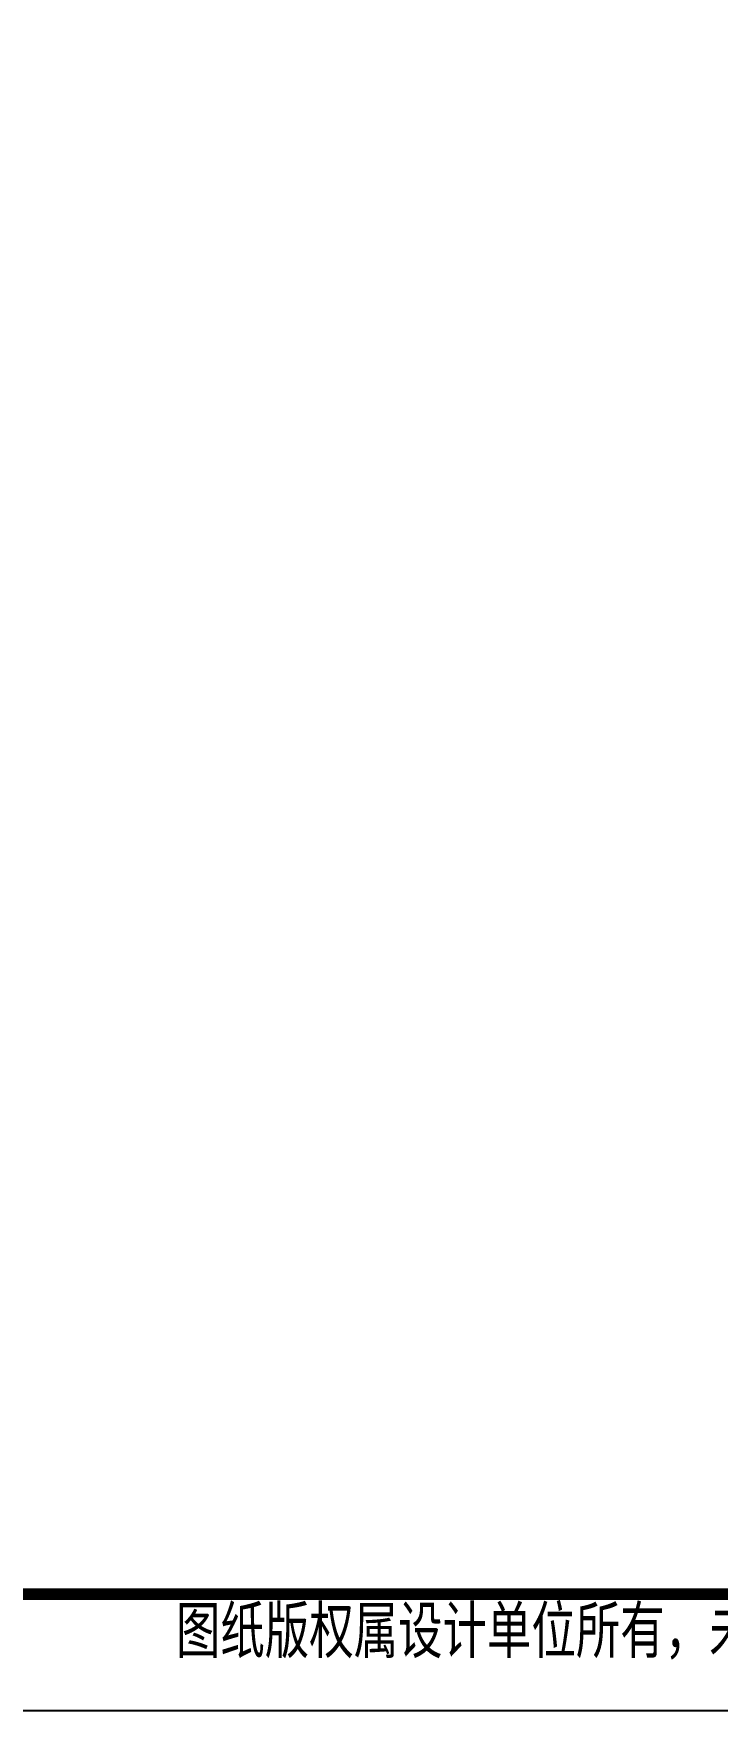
# Model space of a CAD drawing. Extents: x -446699 to 757189, y -606167 to -103070.
# Drawn here: x -379668 to -373780, y -411881 to -397445 of the extents above; entities that cross this region are included whole.
import ezdxf

# ---------------------------------------------------------------- set-up
doc = ezdxf.new("R2010")
doc.units = 0
doc.header["$LTSCALE"] = 1000
doc.header["$MEASUREMENT"] = 0
doc.layers.add('14', color=14, linetype='Continuous')
doc.layers.add('PUB_TITLE', color=4, linetype='Continuous')
doc.styles.add('HZTXT', font='romane.shx', dxfattribs={"width": 0.7, "bigfont": 'hztxt.shx'})

# ---------------------------------------------------------------- blocks, each defined once
blk = doc.blocks.new('YHYHHRR')
at = {"layer": '14', "style": 'HZTXT', "width": 0.85}
blk.add_text('图纸版权属设计单位所有，未经许可，外人及外单位不得翻印复制作为其他工程之用。', height=450, rotation=359.9997, dxfattribs=at).set_placement((252043, 460301))

msp = doc.modelspace()

# ---------------------------------------------------------------- linework, layer by layer
msp.add_lwpolyline([(-363599.4, -353480.6), (-444199.4, -353480.6), (-444199.4, -410880.6), (-363599.4, -410880.6)], close=True)
at = {"layer": 'PUB_TITLE'}
msp.add_lwpolyline([(-446699.4, -411880.6), (-362599.4, -411880.6), (-362599.4, -352480.6), (-446699.4, -352480.6)], close=True, dxfattribs=at)
msp.add_lwpolyline([(-446699.4, -411880.6), (-362599.4, -411880.6), (-362599.4, -352480.6), (-446699.4, -352480.6)], close=True, dxfattribs=at)
at = {"layer": 'PUB_TITLE', "const_width": 100}
msp.add_lwpolyline([(-444199.4, -410880.6), (-363599.4, -410880.6), (-363599.4, -353480.6), (-444199.4, -353480.6)], close=True, dxfattribs=at)
msp.add_lwpolyline([(-444199.4, -410880.6), (-363599.4, -410880.6), (-363599.4, -353480.6), (-444199.4, -353480.6)], close=True, dxfattribs=at)

# ---------------------------------------------------------------- block references
msp.add_blockref('YHYHHRR', (-630484.9, -871730.1))

doc.saveas('drawing.dxf')
